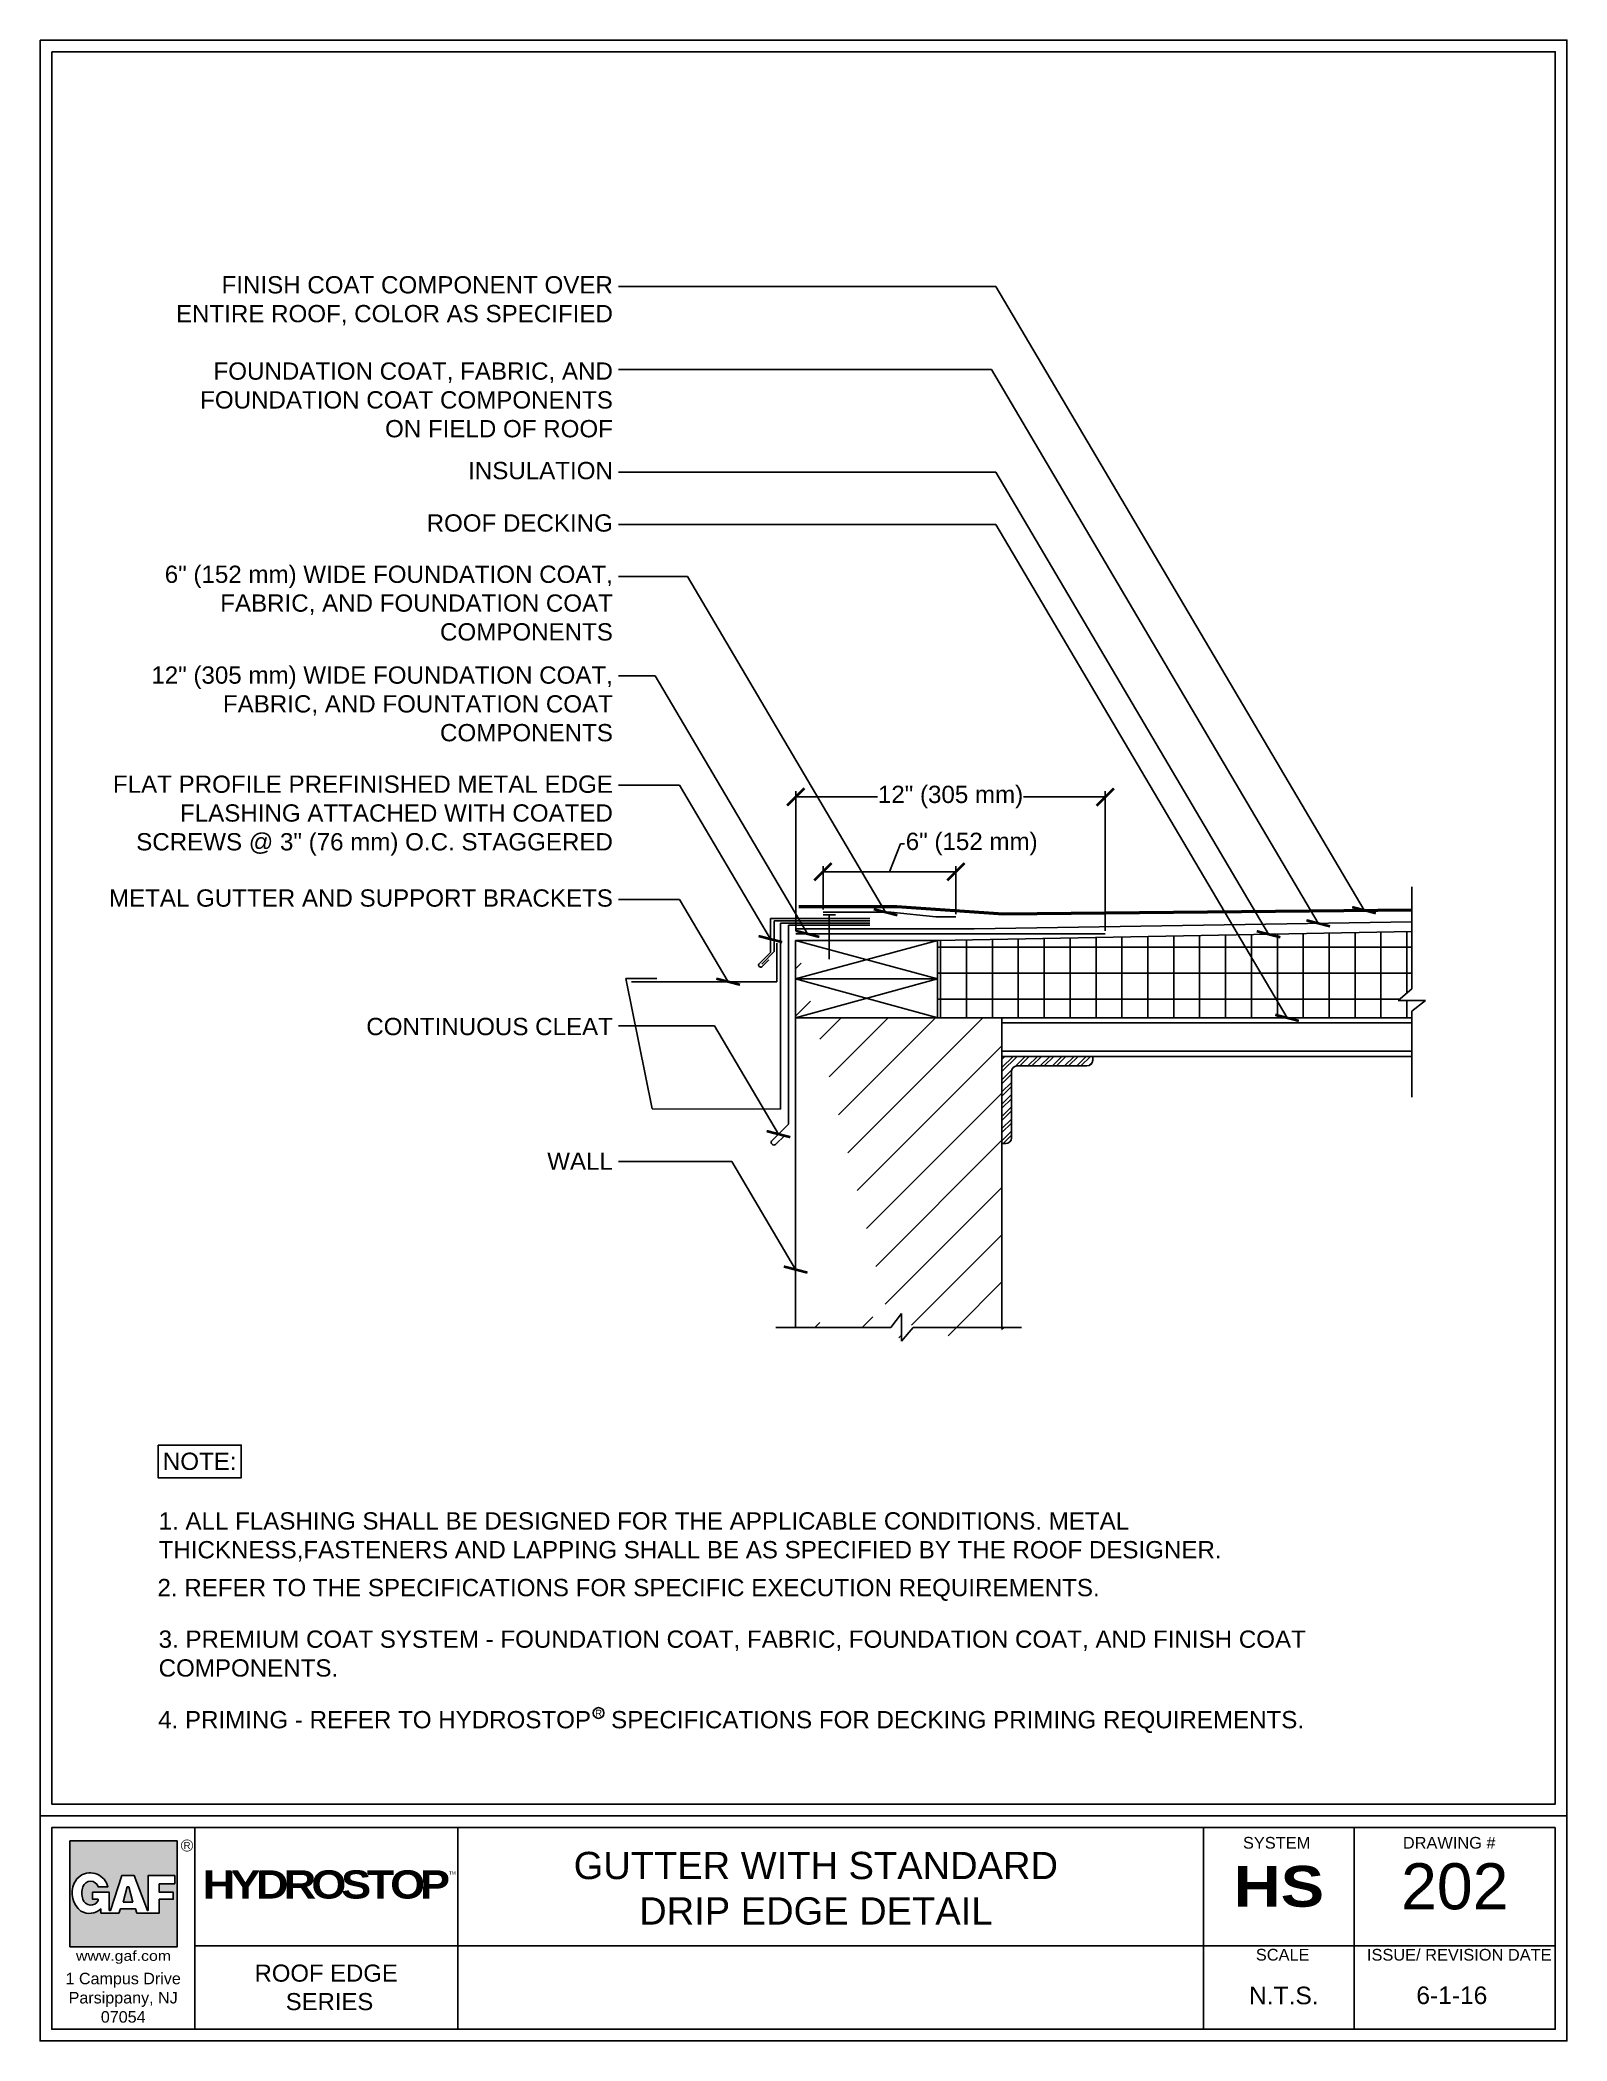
# Model space of a CAD drawing. Header units: inches. Extents: x 14.5 to 80.8, y 24.5 to 111.4.
import ezdxf
from ezdxf.enums import TextEntityAlignment as Align

# ---------------------------------------------------------------- set-up
doc = ezdxf.new("R2010")
doc.units = ezdxf.units.IN
doc.header["$MEASUREMENT"] = 0
doc.styles.add('ARCHQUIK', font='Archquik.shx', dxfattribs={"height": 0.1})
doc.styles.add('ARIAL', font='arial.ttf')
doc.styles.add('FONT', font='arial.ttf', dxfattribs={"height": 0.75})
doc.dimstyles.new('dIM-STYLE', dxfattribs={"dimtxt": 0.75, "dimasz": 0.75, "dimexe": 0.18, "dimexo": 0.0625, "dimgap": 0.09, "dimtad": 0, "dimtih": 1, "dimtoh": 1, "dimdec": 4, "dimzin": 0, "dimdsep": 46, "dimlunit": 4, "dimtxsty": 'FONT', "dimblk": 'ARCHTICK', "dimcen": 0, "dimclrd": 3, "dimclre": 3, "dimclrt": 256, "dimadec": 0, "dimazin": 0, "dimtfac": 1, "dimtdec": 4, "dimtofl": 0, "dimtmove": 0, "dimatfit": 3, "dimldrblk": 'ARCHTICK', "dimfxl": 1, "dimfrac": 2, "dimtolj": 1, "dimtzin": 0, "dimlwd": -1, "dimlwe": -1, "dimarcsym": 0})
doc.dimstyles.get("Standard").update_dxf_attribs({"dimscale": 0, "dimtxt": 0.75, "dimasz": 0.75, "dimexe": 0.2500000000000018, "dimexo": 0.0625, "dimgap": 0.09, "dimtad": 0, "dimdec": 5, "dimzin": 0, "dimdsep": 46, "dimlunit": 4, "dimtxsty": 'FONT', "dimcen": 0.09, "dimclrd": 256, "dimclre": 256, "dimclrt": 256, "dimadec": 0, "dimazin": 0, "dimtfac": 1, "dimtdec": 5, "dimtofl": 0, "dimtmove": 1, "dimatfit": 0, "dimfxl": 1, "dimfxlon": 1, "dimtolj": 1, "dimtzin": 0, "dimlwd": -1, "dimlwe": -1, "dimarcsym": 0})

# ---------------------------------------------------------------- blocks, each defined once
blk = doc.blocks.new('GAF_LOGO')
h = blk.add_hatch(color=242)
h.paths.add_polyline_path([(0.9999999843750018, 0.999999984375), (-0.01802111514781046, 0.999999984375), (-0.01802111514781046, -0.002743970513160665), (0.9999999843750018, -0.002743970513160499), (0.9999999843750018, 0.6710526210937502)])
edge = h.paths.add_edge_path(flags=16)
edge.add_line((0.3421052578125003, 0.5657894648437503), (0.2499999960937487, 0.5657894648437503))
edge.add_arc((0.1776315761718745, 0.542763149414063), 0.075943396054273, 17.65012421993013, 162.3498757800698)
edge.add_arc((0.2913533789062498, 0.5065789394531254), 0.1952830184252751, 162.3498757800698, 197.65012421993)
edge.add_arc((0.1804031326795207, 0.4712765883809845), 0.07885186654145789, 197.65012421993, 331.9610179646004)
edge.add_line((0.2499999960937487, 0.4342105195312511), (0.2499999960937487, 0.4473684140625002))
edge.add_line((0.2499999960937487, 0.4473684140625002), (0.1973684179687503, 0.4473684140625003))
edge.add_line((0.1973684179687503, 0.4473684140625003), (0.1973684179687503, 0.5131578867187501))
edge.add_line((0.1973684179687503, 0.5131578867187501), (0.3552631523437491, 0.5131578867187501))
edge.add_line((0.3552631523437491, 0.5131578867187501), (0.3552631523437491, 0.3421052578125003))
edge.add_line((0.3552631523437491, 0.3421052578125003), (0.3672600561810685, 0.3421052578125003))
edge.add_line((0.3672600561810685, 0.3421052578125003), (0.473684203125, 0.6710526210937502))
edge.add_line((0.473684203125, 0.6710526210937502), (0.5921052539062508, 0.6710526210937502))
edge.add_line((0.5921052539062508, 0.6710526210937502), (0.7168783917025898, 0.3421052578125004))
edge.add_line((0.7168783917025898, 0.3421052578125004), (0.7236841992187522, 0.3421052578125004))
edge.add_line((0.7236841992187522, 0.3421052578125004), (0.7236841992187522, 0.6710526210937502))
edge.add_line((0.7236841992187522, 0.6710526210937502), (0.9757096308521137, 0.6710526210937502))
edge.add_line((0.9757096308521137, 0.6710526210937502), (0.9757096308521139, 0.5921052539062504))
edge.add_line((0.9757096308521139, 0.5921052539062504), (0.828947355468749, 0.5921052539062504))
edge.add_line((0.828947355468749, 0.5921052539062504), (0.828947355468749, 0.5131578867187501))
edge.add_line((0.828947355468749, 0.5131578867187501), (0.9619798181352781, 0.5131578867187501))
edge.add_line((0.9619798181352781, 0.5131578867187501), (0.9619798181352782, 0.4473684140625002))
edge.add_line((0.9619798181352782, 0.4473684140625002), (0.8289473554687489, 0.4473684140625003))
edge.add_line((0.8289473554687489, 0.4473684140625003), (0.828947355468749, 0.3157894687500002))
edge.add_line((0.828947355468749, 0.3157894687500002), (0.6184210429687518, 0.3157894687500003))
edge.add_line((0.6184210429687518, 0.3157894687500003), (0.6052631484375013, 0.35526315234375))
edge.add_line((0.6052631484375013, 0.35526315234375), (0.4605263085937495, 0.3552631523437498))
edge.add_line((0.4605263085937495, 0.3552631523437498), (0.4473684140624989, 0.3157894687500002))
edge.add_line((0.4473684140624989, 0.3157894687500002), (0.2763157851562497, 0.3157894687500002))
edge.add_line((0.2763157851562497, 0.3157894687500002), (0.2763157851562497, 0.3552631523437499))
edge.add_arc((0.1671059236527185, 0.4777867589039027), 0.1641305212753787, 240.8042829104425, 311.71180968469173, ccw=False)
edge.add_arc((0.2222038028843561, 0.5072653279140215), 0.2193476823067968, 155.1482085443663, 231.9615675140741, ccw=False)
edge.add_arc((0.1895668580481229, 0.5197191371257442), 0.1845148081401703, 124.71226100437019, 154.3980145931274, ccw=False)
edge.add_arc((0.1751212575285651, 0.5254602239943656), 0.171785051789476, 13.577812998885406, 121.84091426695329, ccw=False)
h.paths.add_polyline_path([(0.5263157812499983, 0.5657894648437498), (0.5394736757812488, 0.5657894648437498), (0.5789473593750003, 0.421052625), (0.4868420976562504, 0.421052625)], flags=0)
at = {"color": 242}
for p, q in [((0.9757096308521138, 0.6710526210937502), (0.9757096308521138, 0.5921052539062504)), ((0.5263157812499983, 0.5657894648437498), (0.4868420976562504, 0.421052625)), ((0.4868420976562504, 0.421052625), (0.5789473593750003, 0.421052625)), ((0.5394736757812488, 0.5657894648437498), (0.5263157812499983, 0.5657894648437498)), ((0.5789473593750003, 0.421052625), (0.5394736757812488, 0.5657894648437498))]:
    blk.add_line(p, q, dxfattribs=at)
for points in [[(0.9999999843750018, 0.6710526210937502), (0.9999999843750019, -0.00274397051316061), (-0.01802111514781046, -0.00274397051316061), (-0.01802111514781046, 0.999999984375), (0.9999999843750018, 0.999999984375), (0.9999999843750018, 0.6710526210937502)], [(0.9757096308521138, 0.6710526210937502), (0.7236841992187522, 0.6710526210937502), (0.7236841992187522, 0.3421052578125003), (0.7168783917025898, 0.3421052578125003), (0.5921052539062508, 0.6710526210937502), (0.4736842031249999, 0.6710526210937502), (0.5921052539062508, 0.6710526210937502)]]:
    blk.add_lwpolyline(points, dxfattribs=at)
at = {"const_width": 0.006578947265625}
blk.add_lwpolyline([(1.146718681227561, 0.9569249246062017, 0.9999999999999999), (1.038984530952376, 0.9569249246062017, 0.9999999999999999)], format="xyb", close=True, dxfattribs=at)
at = {"color": 242}
for points in [[(0.4736842031249999, 0.6710526210937502), (0.3672600561810686, 0.3421052578125003), (0.3552631523437491, 0.3421052578125003), (0.3552631523437491, 0.5131578867187501), (0.1973684179687503, 0.5131578867187501), (0.1973684179687503, 0.4473684140625003), (0.2499999960937487, 0.4473684140625003), (0.2499999960937487, 0.4342105195312511, -0.6638381309650001), (0.1052631562500004, 0.4473684140625003, -0.1552561087471992), (0.1052631562500004, 0.5657894648437503, -0.7312178527831996), (0.2499999960937487, 0.5657894648437503), (0.3421052578125003, 0.5657894648437503, 0.5109723306082545), (0.08449389586529144, 0.6713944055155814, 0.1302578243974809), (0.02316816522774692, 0.599451122242597, 0.172358814401925)], [(0.08704397350846876, 0.3345076182265967, 0.3196577466454945), (0.2763157851562497, 0.3552631523437499), (0.2763157851562497, 0.3157894687500002), (0.4473684140624989, 0.3157894687500002), (0.4605263085937494, 0.3552631523437499), (0.6052631484375013, 0.3552631523437499), (0.6184210429687518, 0.3157894687500002), (0.828947355468749, 0.3157894687500002), (0.828947355468749, 0.4473684140625003), (0.9619798181352781, 0.4473684140625003), (0.9619798181352781, 0.5131578867187501), (0.828947355468749, 0.5131578867187501), (0.828947355468749, 0.5921052539062504), (0.9757096308521139, 0.5921052539062504)]]:
    blk.add_lwpolyline(points, format="xyb", dxfattribs=at)
blk.add_arc((0.222203802884356, 0.5072653279140215), 0.2193476823067967, 155.1482085443668, 231.9615675140741, dxfattribs=at)
at = {"style": 'ARIAL'}
blk.add_text('R', height=0.06578947265625, dxfattribs=at).set_placement((1.092851606089969, 0.956924924606203), align=Align.MIDDLE)
at = {"style": 'ARIAL', "width": 1.133105524367421}
blk.add_text('www.gaf.com', height=0.09481817704846432, dxfattribs=at).set_placement((0.03995709321242522, -0.1363967728893486), (0.9407297751728345, -0.1363967728893486), align=Align.FIT)
blk = doc.blocks.new('HydroStop')
at = {"color": 174, "linetype": 'Continuous', "style": 'ARIAL'}
blk.add_text('TM', height=0.07930227829834807, dxfattribs=at).set_placement((6.460029172047104, 0.5633620407934359))
at = {"lineweight": -2, "insert": (0.9349556855740957, 0.6638381548218604), "char_height": 0.633319658458992, "width": 5.94393791725881, "attachment_point": 1, "style": 'ARCHQUIK'}
blk.add_mtext('{\\fArial Black|b0|i0|c0|p34;\\T0.85;\\C154;HYDRO\\C132;STOP}', dxfattribs=at)
blk = doc.blocks.new('_ArchTick')
at = {"color": 0, "linetype": 'ByBlock', "const_width": 0.15}
blk.add_lwpolyline([(-0.5, -0.5), (0.5, 0.5)], dxfattribs=at)
blk = doc.blocks.new('*D12')
at = {"transparency": 16777216}
for p, q in [((47.31525316943808, 72.70573716155577), (47.31525316943808, 78.77358979628505)), ((47.31525316943808, 78.52358979628505), (50.8640396934679, 78.52358979628505)), ((60.75193262950318, 78.52358979628505), (57.20314610547337, 78.52358979628505)), ((60.75193262950318, 72.71215718423213), (60.75193262950318, 78.77358979628505))]:
    blk.add_line(p, q, dxfattribs=at)
at = {"layer": 'Defpoints', "color": 0, "transparency": 16777216}
for p in [(60.75193262950318, 78.52358979628505), (47.31525316943808, 72.58073716155577), (60.75193262950318, 72.58715718423213)]:
    blk.add_point(p, dxfattribs=at)
at = {"transparency": 16777216, "xscale": 0.75, "yscale": 0.75, "zscale": 0.75, "rotation": 180}
blk.add_blockref('_ArchTick', (47.31525316943808, 78.52358979628505), dxfattribs=at)
at = {"transparency": 16777216, "xscale": 0.75, "yscale": 0.75, "zscale": 0.75}
blk.add_blockref('_ArchTick', (60.75193262950318, 78.52358979628505), dxfattribs=at)
at = {"transparency": 16777216, "insert": (54.03359289947063, 78.52358979628505), "char_height": 0.75, "attachment_point": 5, "style": 'FONT'}
blk.add_mtext('\\A1;12" (305 mm)', dxfattribs=at)
blk = doc.blocks.new('*D13')
at = {"transparency": 16777216}
for p, q in [((51.38130644034759, 75.27627856495226), (51.8570136280433, 76.48403381717773)), ((51.8570136280433, 76.48403381717773), (52.0370136280433, 76.48403381717773)), ((48.49552570194752, 73.64597866442685), (48.49552570194752, 75.52627856495226)), ((48.49552570194752, 75.27627856495226), (54.26708717874765, 75.27627856495226)), ((54.26708717874765, 73.43851465891024), (54.26708717874765, 75.52627856495226))]:
    blk.add_line(p, q, dxfattribs=at)
at = {"layer": 'Defpoints', "color": 0, "transparency": 16777216}
for p in [(54.26708717874765, 75.27627856495226), (48.49552570194752, 73.52097866442685), (54.26708717874765, 73.31351465891024)]:
    blk.add_point(p, dxfattribs=at)
at = {"transparency": 16777216, "xscale": 0.75, "yscale": 0.75, "zscale": 0.75, "rotation": 180}
blk.add_blockref('_ArchTick', (48.49552570194752, 75.27627856495226), dxfattribs=at)
at = {"transparency": 16777216, "xscale": 0.75, "yscale": 0.75, "zscale": 0.75}
blk.add_blockref('_ArchTick', (54.26708717874765, 75.27627856495226), dxfattribs=at)
at = {"transparency": 16777216, "insert": (54.95255933063539, 76.48403381717773), "char_height": 0.75, "attachment_point": 5, "style": 'FONT'}
blk.add_mtext('\\A1;6" (152 mm)', dxfattribs=at)

msp = doc.modelspace()

# ---------------------------------------------------------------- hatches: boundary and pattern name
h = msp.add_hatch()
h.set_pattern_fill('ANSI31', color=256, scale=11.6)
h.set_pattern_definition([(45, (4.101668907154135, -6.998578162130343), (-1.025304832720494, 1.025304832720494), [])])
edge = h.paths.add_edge_path()
edge.add_line((47.30233530562872, 72.29537688089961), (47.30233530562872, 55.49950810120407))
edge.add_line((47.30233530562872, 68.93618756126916), (56.26445350642746, 68.93618756126916))
edge.add_line((56.26445350642746, 68.93618756126916), (56.26445350642746, 55.49958591966075))
edge.add_line((52.41243990062426, 55.49950810120407), (57.12045652993929, 55.49958591966075))
edge.add_line((51.90661993218546, 54.90287399381633), (52.41243990062426, 55.49950810120407))
edge.add_line((51.90661993218546, 56.09614220859181), (51.90661993218546, 54.90287399381633))
edge.add_line((51.4397091920881, 55.49950810120407), (51.90661993218546, 56.09614220859181))
edge.add_line((46.4463322821169, 55.49950810120407), (51.4397091920881, 55.49950810120407))
h = msp.add_hatch()
h.set_pattern_fill('NET', color=256, scale=9)
h.set_pattern_definition([(0, (4.101668907154135, 0), (0, 1.125), []), (90, (4.101668907154135, 0), (-1.125, 6.888638245203862e-17), [])])
h.paths.add_polyline_path([(74.0708193037591, 72.68062690718092), (53.4630668843, 72.29529906244294), (53.4630668843, 68.93618756126916), (74.07081930375911, 68.93618756126916), (74.0708193037591, 69.22154784192534), (74.65445772888079, 69.68845858202269), (73.47426301482804, 69.68845858202269), (74.0708193037591, 70.1942785504615)])
h = msp.add_hatch()
h.set_pattern_fill('ANSI32', color=256)
h.set_pattern_definition([(45, (-38.72643267410951, -6.998578162130343), (-0.2651650429449553, 0.2651650429449554), []), (45, (-38.54965597910951, -6.998578162130343), (-0.2651650429449553, 0.2651650429449554), [])])
h.paths.add_polyline_path([(60.20712561426624, 67.0980849130971), (60.20712561426624, 67.26309074258697), (56.26445350642745, 67.26309074258697), (56.26445350642745, 63.47589991120061), (56.42945933591732, 63.47589991120061, 0.4142135623730951), (56.67945933591732, 63.72589991120061), (56.67945933591732, 66.5980849130971, -0.4142135623730951), (56.92945933591732, 66.8480849130971), (59.95712561426624, 66.8480849130971, 0.4142135623730953)])

# ---------------------------------------------------------------- linework, layer by layer
for p, q in [((74.0708193037591, 74.6299305813864), (74.0708193037591, 70.1942785504615)), ((46.21005949071747, 71.7680416448562), (46.21005949071747, 73.24466721843112)), ((46.21005949071747, 73.24466721843112), (50.53531436563435, 73.24466721843112)), ((46.38109751366824, 71.81303122549491), (46.38109751366824, 73.14599392383798)), ((46.38109751366824, 73.14599392383798), (50.53513713575755, 73.14599392383798)), ((50.53513713575755, 73.0488160961684), (46.64308494519238, 73.0488160961684)), ((46.64308494519238, 73.0488160961684), (46.64308494519238, 64.97377758119184)), ((48.49552570194752, 73.52097866442685), (51.44612921476444, 73.52097866442685)), ((48.49994617629818, 73.4030597421447), (49.03235529314975, 73.4030597421447)), ((48.76615073472396, 73.4030597421447), (48.76615073472396, 71.47835933688953)), ((51.44612921476444, 73.52097866442685), (53.39808847296978, 73.31351465891024)), ((53.39808847296978, 73.31351465891024), (54.26708717874765, 73.31351465891024)), ((55.05818960938594, 72.80531558655618), (74.0708193037591, 73.10239848953695)), ((46.49447147948842, 72.17168418101276), (46.49447147948842, 70.50495855876034)), ((50.53513713575755, 72.9648679351084), (46.99229210851419, 72.9648679351084)), ((46.99229210851419, 72.9648679351084), (46.99229210851419, 64.31442635541374)), ((47.30233530562872, 72.80531558655618), (55.05818960938594, 72.80531558655618)), ((47.30233530562872, 72.29537688089961), (47.30233530562872, 55.49950810120407)), ((53.46278033864521, 72.29529906244294), (47.3026196427118, 70.62220224376073)), ((47.3026218512835, 72.29529906244294), (53.4630668843, 72.29537688089961)), ((47.3026218512835, 72.29529906244294), (53.46278254721692, 70.62220224376073)), ((47.31525316943808, 72.58073716155577), (60.75193262950318, 72.58073716155577)), ((53.4630668843, 72.29537688089961), (74.0708193037591, 72.68062690718092)), ((53.4630668843, 72.29529906244294), (53.4630668843, 68.93618756126916)), ((46.21005949071748, 71.76804164485621), (45.70985096210958, 71.27092796302846)), ((45.83578309327508, 71.15294106196323), (46.14307564347849, 71.45833235837914)), ((45.83581193738654, 71.27111939278915), (46.38109751366824, 71.81303122549491)), ((41.07016618399976, 64.98024278416621), (39.93237666321859, 70.63729538673184)), ((39.93237666321859, 70.63729538673184), (41.28281876782262, 70.63729538673184)), ((40.18281960984882, 70.50495855876034), (46.49447147948842, 70.50495855876034)), ((53.4630668843, 70.62228006221741), (47.30233530562872, 68.93618756126916)), ((47.3026196427118, 70.62220224376073), (53.4630668843, 70.62228006221741)), ((47.3026196427118, 70.62220224376073), (53.47606256656604, 68.93618756126916)), ((74.0708193037591, 70.1942785504615), (73.47426301482804, 69.68845858202269)), ((73.47426301482804, 69.68845858202269), (74.65445772888079, 69.68845858202269)), ((74.65445772888079, 69.68845858202269), (74.0708193037591, 69.22154784192534)), ((47.30233530562872, 68.93618756126916), (56.26445350642746, 68.93618756126916)), ((56.26445350642746, 68.93618756126916), (56.26445350642746, 55.49958591966075)), ((74.07081930375911, 68.93618756126916), (56.26445350642746, 68.93618756126916)), ((56.26445350642746, 68.71572787348653), (74.07081930375911, 68.71572787348653)), ((74.0708193037591, 69.22154784192534), (74.0708193037591, 65.48626192114646)), ((74.07081930375911, 67.48355043036962), (56.26445350642746, 67.4835504303696)), ((56.26445350642746, 67.26309074258697), (74.07081930375911, 67.26309074258697)), ((60.20712561426625, 67.26309074258697), (60.20712561426625, 67.0980849130971)), ((56.67945933591734, 63.72589991120061), (56.67945933591734, 66.5980849130971)), ((56.92945933591734, 66.8480849130971), (59.95712561426625, 66.8480849130971)), ((46.64308494519238, 64.97377758119184), (41.07016618399976, 64.98024278416621)), ((46.99229210851419, 64.31442635541374), (46.26164643160503, 63.58830126600217)), ((46.42955593982563, 63.43098539791512), (46.84596763787863, 63.84482070966274)), ((56.26445350642746, 63.47589991120061), (56.42945933591734, 63.47589991120061)), ((51.4397091920881, 55.49950810120407), (51.90661993218546, 56.09614220859181)), ((51.90661993218546, 56.09614220859181), (51.90661993218546, 54.90287399381633)), ((46.4463322821169, 55.49950810120407), (51.4397091920881, 55.49950810120407)), ((51.90661993218546, 54.90287399381633), (52.41243990062426, 55.49950810120407)), ((52.41243990062426, 55.49950810120407), (57.12045652993929, 55.49958591966075)), ((21.20705469467076, 33.78611375226865), (21.20705469467076, 25.02717102045245)), ((32.6318562415896, 25.02717102045245), (32.6318562415896, 33.78611375226865)), ((71.56792847675739, 28.65521179804592), (71.56792847675739, 33.78611375226865))]:
    msp.add_line(p, q)
at = {"lineweight": 50}
for p, q in [((47.44497653672846, 73.77392755787459), (51.69915592666887, 73.77392755787459)), ((51.69915592666887, 73.77392755787459), (56.31628059857827, 73.44965804887697)), ((56.31628059857827, 73.44965804887697), (74.0708193037591, 73.63131192022011))]:
    msp.add_line(p, q, dxfattribs=at)
at = {"linetype": 'Continuous'}
for p, q in [((65.01569888488676, 33.78611375226865), (65.01569888488676, 25.02717102045245)), ((21.20705469467076, 28.65521179804592), (80.29722166968178, 28.65521179804592)), ((71.56792847675739, 28.65521179804592), (71.56792847675739, 25.02717102045245))]:
    msp.add_line(p, q, dxfattribs=at)
for points in [[(14.49001371606128, 111.3851559938448), (14.49001371606128, 24.51839938696503), (80.80599330317555, 24.51839938696503), (80.80599330317555, 111.3851559938448)], [(14.49001371606128, 111.3851559938448), (80.80599330317555, 111.3851559938448), (80.80599330317555, 34.29488538575606), (14.49001371606128, 34.29488538575606)], [(14.99878534955506, 110.8763843603538), (80.29722166968178, 110.8763843603538), (80.29722166968178, 34.80365701925211), (14.99878534955506, 34.80365701925211)], [(80.80599330317555, 34.29488538575606), (14.49001371606128, 34.29488538575606), (14.49001371606128, 24.51839938696503), (80.80599330317555, 24.51839938696503)], [(80.29722166968178, 33.78611375226865), (14.99878534954415, 33.78611375226865), (14.99878534954415, 25.02717102045245), (80.29722166968178, 25.02717102045245)]]:
    msp.add_lwpolyline(points, close=True, dxfattribs=at)
msp.add_lwpolyline([(19.6212313395464, 50.38983444859056), (23.23017247385826, 50.38983444859056), (23.23017247385826, 48.9688480239856), (19.6212313395464, 48.9688480239856)], close=True)
msp.add_circle((38.74800003648841, 38.75683124268377), 0.2317057053845815, dxfattribs=at)
for centre, radius, start, end in [((45.78896653122001, 71.22917152252107), 0.08945878156735175, 152.1753364820278, 301.5559611452085), ((59.95712561426625, 67.0980849130971), 0.25, 270, 359.9999999999991), ((56.92945933591734, 66.5980849130971), 0.25, 90, 180), ((46.36713385708558, 63.53262601199225), 0.1192783754231357, 152.1753364820279, 301.5559611452085), ((56.42945933591734, 63.72589991120061), 0.25, 270, 0)]:
    msp.add_arc(centre, radius, start, end)

# ---------------------------------------------------------------- block references
at = {"linetype": 'Continuous', "xscale": 4.578944701403998, "yscale": 4.578944701396722, "zscale": 4.578944701398359}
msp.add_blockref('GAF_LOGO', (15.87060638633879, 28.62272093202319), dxfattribs=at)
at = {"xscale": 1.934332076455829, "yscale": 1.934332076455829, "zscale": 1.934332076455829}
msp.add_blockref('HydroStop', (19.74687504737987, 30.64248056082877), dxfattribs=at)

# ---------------------------------------------------------------- texts
at = {"linetype": 'Continuous'}
for s, height, style, p in [('2. REFER TO THE SPECIFICATIONS FOR SPECIFIC EXECUTION REQUIREMENTS.', 0.75, 'FONT', (19.59162523778116, 43.82708875727005)), ('4. PRIMING - REFER TO HYDROSTOP   SPECIFICATIONS FOR DECKING PRIMING REQUIREMENTS.', 0.75, 'FONT', (19.62001030927161, 38.09300928223567)), ('N.T.S.', 0.7631574502330598, 'ARIAL', (66.99815271592591, 26.11325017496029)), ('6-1-16', 0.7631574502330598, 'ARIAL', (74.26414294412801, 26.12102215814912))]:
    msp.add_text(s, height=height, dxfattribs=dict(at, style=style)).set_placement(p)
at = {"linetype": 'Continuous', "ltscale": 0.6, "style": 'FONT'}
msp.add_text('R', height=0.3, dxfattribs=at).set_placement((38.59844366349887, 38.59716599480768))
at = {"style": 'ARIAL'}
for s, p in [('SYSTEM', (68.19558099794061, 33.12265175710945)), ('DRAWING #', (75.69039278614467, 33.12265175710945)), ('SCALE', (68.45888497711051, 28.26339685077483)), ('ISSUE/ REVISION DATE', (76.12673907382349, 28.2711688339673))]:
    msp.add_text(s, height=0.5087716334887066, dxfattribs=at).set_placement(p, align=Align.MIDDLE)
for s, insert, char_height, width, attachment_point, style in [('FINISH COAT COMPONENT OVER ENTIRE ROOF, COLOR AS SPECIFIED', (39.37022718903756, 101.1334481865168), 0.75, 20.38547904891749, 3, 'FONT'), ('FOUNDATION COAT, FABRIC, AND FOUNDATION COAT COMPONENTS ON FIELD OF ROOF', (39.37022718903756, 97.38850504602196), 0.75, 18.57247943092898, 3, 'FONT'), ('INSULATION', (39.37022718903756, 93.07010314204364), 0.75, 18.57247943092898, 3, 'FONT'), ('ROOF DECKING', (39.37022718903756, 90.79354878789262), 0.75, 18.57247943092898, 3, 'FONT'), ('6" (152 mm) WIDE FOUNDATION COAT, FABRIC, AND FOUNDATION COAT COMPONENTS', (39.37022718903756, 88.56741008153895), 0.75, 19.58915250284861, 3, 'FONT'), ('12" (305 mm) WIDE FOUNDATION COAT, FABRIC, AND FOUNTATION COAT COMPONENTS', (39.37022718903756, 84.19162125727563), 0.75, 20.43368971486143, 3, 'FONT'), ('FLAT PROFILE PREFINISHED METAL EDGE FLASHING ATTACHED WITH COATED SCREWS @ 3" (76 mm) O.C. STAGGERED', (39.37022718903756, 79.45401709791633), 0.75, 22.22839614344105, 3, 'FONT'), ('METAL GUTTER AND SUPPORT BRACKETS', (39.37022718903756, 74.51225621666151), 0.75, 22.70229312821152, 3, 'FONT'), ('CONTINUOUS CLEAT', (39.37022718903756, 68.93368135529215), 0.75, 18.57247943092898, 3, 'FONT'), ('WALL', (39.37022718903756, 63.0894256587885), 0.75, 18.57247943092898, 3, 'FONT'), ('ROOF EDGE\\P SERIES', (26.91945546813018, 26.84119140924918), 0.7419714262123118, 11.42480154691884, 5, 'ARIAL'), ('1 Campus Drive\\PParsippany, NJ 07054', (18.10292002210745, 26.39340186921985), 0.5, 6.20826934512661, 5, 'ARIAL')]:
    msp.add_mtext(s, dxfattribs=dict(insert=insert, char_height=char_height, width=width, attachment_point=attachment_point, style=style))
at = {"linetype": 'Continuous'}
for s, insert, char_height, width, attachment_point, style in [('NOTE:', (21.42570190670187, 49.67934123628808), 0.75, 3.608941134311863, 5, 'FONT'), ('1. ALL FLASHING SHALL BE DESIGNED FOR THE APPLICABLE CONDITIONS. METAL THICKNESS,FASTENERS AND LAPPING SHALL BE AS SPECIFIED BY THE ROOF DESIGNER.', (19.64190993783643, 47.47174550867507), 0.75, 54.625, 1, 'FONT'), ('3. PREMIUM COAT SYSTEM - FOUNDATION COAT, FABRIC, FOUNDATION COAT, AND FINISH COAT COMPONENTS.', (19.64190993783643, 42.33807764334594), 0.75, 54.625, 1, 'FONT'), ('GUTTER WITH STANDARD DRIP EDGE DETAIL', (48.18350952815955, 31.14208659105088), 1.183652803665149, 23.68299650689232, 5, 'ARIAL'), ('{\\fArial Black|b0|i0|c0|p34;HS}', (68.29181368082207, 31.22066277515729), 1.770582097118444, 6.552229591870622, 5, 'ARIAL'), ('202', (75.93257507321958, 31.22066277515728), 2, 8.729293192924388, 5, 'ARIAL')]:
    msp.add_mtext(s, dxfattribs=dict(at, insert=insert, char_height=char_height, width=width, attachment_point=attachment_point, style=style))

# ---------------------------------------------------------------- dimensions: what is measured, and where the dimension line sits
dim = msp.add_linear_dim(base=(60.75193262950318, 78.52358979628505), p1=(47.31525316943808, 72.58073716155577), p2=(60.75193262950318, 72.58715718423213), text='12" (305 mm)', dimstyle='Standard', override={"dimscale": 1, "dimexo": 0.125, "dimblk": 'ArchTick', "dimfxl": 0, "dimfxlon": 0})
dim.commit()
dim.dimension.update_dxf_attribs({"geometry": '*D12', "text_midpoint": (54.03359289947063, 78.52358979628505)})
dim = msp.add_linear_dim(base=(54.26708717874765, 75.27627856495226), p1=(48.49552570194752, 73.52097866442685), p2=(54.26708717874765, 73.31351465891024), text='6" (152 mm)', dimstyle='Standard', override={"dimscale": 1, "dimexo": 0.125, "dimblk": 'ArchTick', "dimfxlon": 0})
dim.commit()
dim.dimension.update_dxf_attribs({"geometry": '*D13', "text_midpoint": (52.1270136280433, 76.48403381717773), "dimtype": 160})

# ---------------------------------------------------------------- leaders
for points in [[(71.99014488626513, 73.61002369813683), (56.00521276410075, 100.689786788963), (39.62022718903756, 100.689786788963)], [(70.00418184957326, 73.03885501976552), (55.80559188550905, 97.07574800469796), (39.62022718903756, 97.07574800469794)], [(67.84450028207303, 72.56422947004579), (56.00521276410075, 92.6209365427221), (39.62022718903756, 92.6209365427221)], [(68.64865905862338, 68.93618756126916), (56.00521276410075, 90.35520440104152), (39.62022718903756, 90.35520440104152)], [(51.21086764582884, 73.52097866442685), (42.60867083259575, 88.09379323647089), (39.62022718903756, 88.09379323647089)], [(47.82259240335513, 72.58073716155577), (41.212283725867, 83.77913272404963), (39.62022718903756, 83.77913272404963)], [(46.21005949071747, 72.35425483865734), (42.26813233231621, 79.03219708795767), (39.62022718903756, 79.03219708795767)], [(44.37459546851651, 70.50495855876034), (42.26813233231621, 74.07347685160742), (39.62022718903756, 74.07347685160742)], [(46.56175649449174, 63.8865545139633), (43.78991555815594, 68.58227641680138), (39.62022718903756, 68.58227641680138)], [(47.30687641333086, 58.00732501233001), (44.53503547699506, 62.70304691516809), (39.62022718903756, 62.70304691516809)]]:
    msp.add_leader(points, dimstyle='dIM-STYLE', override={"dimgap": 0.09, "dimtad": 0, "dimclrd": 256})

doc.saveas('drawing.dxf')
